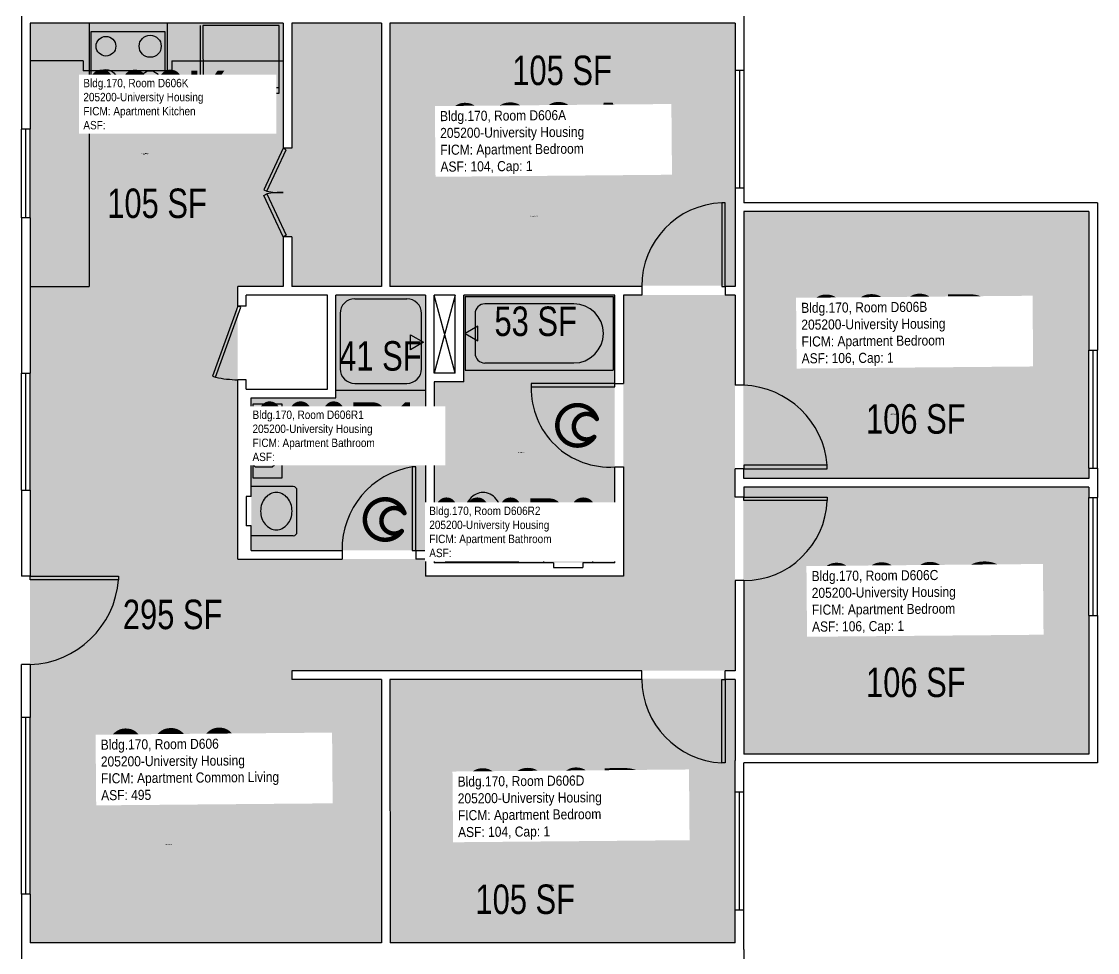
# Model space of a CAD drawing. Header units: inches. Extents: x -88 to 1916, y -52 to 2058.
# Drawn here: x 1429.6 to 1867.7, y 802.1 to 1181.2 of the extents above; entities that cross this region are included whole.
import ezdxf
from ezdxf.enums import TextEntityAlignment as Align

# ---------------------------------------------------------------- set-up
doc = ezdxf.new("R2010")
doc.units = ezdxf.units.IN
doc.header["$LTSCALE"] = 10
doc.header["$MEASUREMENT"] = 0
doc.layers.get('0').update_dxf_attribs({"linetype": 'CONTINUOUS'})
for name, color, linetype in [('A-DOOR', 2, 'CONTINUOUS'), ('A-FLOR', 3, 'CONTINUOUS'), ('A-GLAZ', 1, 'CONTINUOUS'), ('A-IDEN-ICON', 4, 'CONTINUOUS'), ('A-IDEN-RNUM', 7, 'CONTINUOUS'), ('A-IDEN-SNUM', 4, 'CONTINUOUS'), ('A-IDEN-VNUM', 4, 'CONTINUOUS'), ('A-WALL', 5, 'CONTINUOUS'), ('AREA-TEXT', 3, 'CONTINUOUS'), ('P-SANR-FIXT', 2, 'CONTINUOUS'), ('Rooms-Category-Color', 7, 'CONTINUOUS'), ('Rooms-College-Color', 7, 'CONTINUOUS'), ('Rooms-Department-Color', 7, 'CONTINUOUS'), ('Rooms-Division-Color', 7, 'CONTINUOUS'), ('Rooms-Information', 7, 'CONTINUOUS')]:
    doc.layers.add(name, color=color, linetype=linetype)
doc.styles.add('CP_AREA', font='arial.ttf', dxfattribs={"height": 15})
doc.styles.add('CP_ROOMSNUMBER', font='arial.ttf', dxfattribs={"height": 1})
doc.styles.add('CP_ROOMVNUMBER', font='arial.ttf', dxfattribs={"width": 0.85, "height": 0.075})

# ---------------------------------------------------------------- blocks, each defined once
blk = doc.blocks.new('CPBATH')
at = {"color": 0, "linetype": 'ByBlock', "const_width": 0.0127}
for points in [[(0.0571, 0.0168, 0.861492), (-0.0551, 0, 1)], [(0.0571, 0.0168, 0.729002), (-0.0084, -0.0042, 1)], [(-0.0551, 0, 0.726902), (0.0487, -0.0337, 1)], [(-0.0084, -0.0042, 0.609468), (0.0487, -0.0337, 1)]]:
    blk.add_lwpolyline(points, format="xyb", dxfattribs=at)
at = {"color": 0, "linetype": 'ByBlock', "const_width": 0.00637}
for points in [[(0.0544, 0.0152, 1), (0.0599, 0.0184, 1)], [(0.0459, -0.0353, 1), (0.0515, -0.0321, 1)]]:
    blk.add_lwpolyline(points, format="xyb", close=True, dxfattribs=at)

msp = doc.modelspace()

# ---------------------------------------------------------------- hatches: boundary and pattern name
at = {"layer": 'Rooms-Category-Color', "true_color": 0x728ef3}
for points in [[(1536.15, 1073.37), (1433.15, 1073.37), (1433.15, 1180.62), (1536.15, 1180.62), (1536.15, 1129.62), (1539.65, 1129.62), (1539.65, 1180.62), (1576.15, 1180.62), (1576.15, 1073.37), (1539.65, 1073.37), (1539.65, 1093.62), (1536.15, 1093.62)], [(1579.45, 1073.61), (1579.45, 1180.86), (1719.95, 1180.86), (1719.95, 1073.61)], [(1723.45, 995.36), (1723.45, 1104.11), (1863.95, 1104.12), (1863.95, 995.37)], [(1720.15, 1069.87), (1720.15, 916.87), (1539.65, 916.87), (1539.65, 913.37), (1576.15, 913.37), (1576.15, 806.12), (1433.15, 806.12), (1433.15, 1073.37), (1517.65, 1073.37), (1517.65, 962.37), (1594.15, 962.37), (1594.15, 955.37), (1674.65, 955.37), (1674.65, 1069.87)], [(1594.15, 965.87), (1594.15, 1069.87), (1557.65, 1069.87), (1557.65, 1028), (1523.15, 1028), (1523.15, 965.87)], [(1671.15, 1069.87), (1671.15, 960.87), (1597.65, 960.87), (1597.65, 1034.5), (1609.65, 1034.5), (1609.65, 1069.87)], [(1723.46, 883.11), (1723.45, 991.86), (1863.95, 991.87), (1863.96, 883.12)], [(1579.46, 806.36), (1579.46, 913.61), (1719.96, 913.61), (1719.96, 806.36)]]:
    msp.add_hatch(color=171, dxfattribs=at).paths.add_polyline_path(points)
at = {"layer": 'Rooms-College-Color', "true_color": 0xadadad}
for points in [[(1536.15, 1073.37), (1433.15, 1073.37), (1433.15, 1180.62), (1536.15, 1180.62), (1536.15, 1129.62), (1539.65, 1129.62), (1539.65, 1180.62), (1576.15, 1180.62), (1576.15, 1073.37), (1539.65, 1073.37), (1539.65, 1093.62), (1536.15, 1093.62)], [(1579.45, 1073.61), (1579.45, 1180.86), (1719.95, 1180.86), (1719.95, 1073.61)], [(1723.45, 995.36), (1723.45, 1104.11), (1863.95, 1104.12), (1863.95, 995.37)], [(1720.15, 1069.87), (1720.15, 916.87), (1539.65, 916.87), (1539.65, 913.37), (1576.15, 913.37), (1576.15, 806.12), (1433.15, 806.12), (1433.15, 1073.37), (1517.65, 1073.37), (1517.65, 962.37), (1594.15, 962.37), (1594.15, 955.37), (1674.65, 955.37), (1674.65, 1069.87)], [(1594.15, 965.87), (1594.15, 1069.87), (1557.65, 1069.87), (1557.65, 1028), (1523.15, 1028), (1523.15, 965.87)], [(1671.15, 1069.87), (1671.15, 960.87), (1597.65, 960.87), (1597.65, 1034.5), (1609.65, 1034.5), (1609.65, 1069.87)], [(1723.46, 883.11), (1723.45, 991.86), (1863.95, 991.87), (1863.96, 883.12)], [(1579.46, 806.36), (1579.46, 913.61), (1719.96, 913.61), (1719.96, 806.36)]]:
    msp.add_hatch(color=253, dxfattribs=at).paths.add_polyline_path(points)
at = {"layer": 'Rooms-Department-Color', "true_color": 0x604aed}
for points in [[(1536.15, 1073.37), (1433.15, 1073.37), (1433.15, 1180.62), (1536.15, 1180.62), (1536.15, 1129.62), (1539.65, 1129.62), (1539.65, 1180.62), (1576.15, 1180.62), (1576.15, 1073.37), (1539.65, 1073.37), (1539.65, 1093.62), (1536.15, 1093.62)], [(1579.45, 1073.61), (1579.45, 1180.86), (1719.95, 1180.86), (1719.95, 1073.61)], [(1723.45, 995.36), (1723.45, 1104.11), (1863.95, 1104.12), (1863.95, 995.37)], [(1720.15, 1069.87), (1720.15, 916.87), (1539.65, 916.87), (1539.65, 913.37), (1576.15, 913.37), (1576.15, 806.12), (1433.15, 806.12), (1433.15, 1073.37), (1517.65, 1073.37), (1517.65, 962.37), (1594.15, 962.37), (1594.15, 955.37), (1674.65, 955.37), (1674.65, 1069.87)], [(1594.15, 965.87), (1594.15, 1069.87), (1557.65, 1069.87), (1557.65, 1028), (1523.15, 1028), (1523.15, 965.87)], [(1671.15, 1069.87), (1671.15, 960.87), (1597.65, 960.87), (1597.65, 1034.5), (1609.65, 1034.5), (1609.65, 1069.87)], [(1723.46, 883.11), (1723.45, 991.86), (1863.95, 991.87), (1863.96, 883.12)], [(1579.46, 806.36), (1579.46, 913.61), (1719.96, 913.61), (1719.96, 806.36)]]:
    msp.add_hatch(color=173, dxfattribs=at).paths.add_polyline_path(points)
at = {"layer": 'Rooms-Division-Color', "true_color": 0x604aed}
for points in [[(1536.15, 1073.37), (1433.15, 1073.37), (1433.15, 1180.62), (1536.15, 1180.62), (1536.15, 1129.62), (1539.65, 1129.62), (1539.65, 1180.62), (1576.15, 1180.62), (1576.15, 1073.37), (1539.65, 1073.37), (1539.65, 1093.62), (1536.15, 1093.62)], [(1579.45, 1073.61), (1579.45, 1180.86), (1719.95, 1180.86), (1719.95, 1073.61)], [(1723.45, 995.36), (1723.45, 1104.11), (1863.95, 1104.12), (1863.95, 995.37)], [(1720.15, 1069.87), (1720.15, 916.87), (1539.65, 916.87), (1539.65, 913.37), (1576.15, 913.37), (1576.15, 806.12), (1433.15, 806.12), (1433.15, 1073.37), (1517.65, 1073.37), (1517.65, 962.37), (1594.15, 962.37), (1594.15, 955.37), (1674.65, 955.37), (1674.65, 1069.87)], [(1594.15, 965.87), (1594.15, 1069.87), (1557.65, 1069.87), (1557.65, 1028), (1523.15, 1028), (1523.15, 965.87)], [(1671.15, 1069.87), (1671.15, 960.87), (1597.65, 960.87), (1597.65, 1034.5), (1609.65, 1034.5), (1609.65, 1069.87)], [(1723.46, 883.11), (1723.45, 991.86), (1863.95, 991.87), (1863.96, 883.12)], [(1579.46, 806.36), (1579.46, 913.61), (1719.96, 913.61), (1719.96, 806.36)]]:
    msp.add_hatch(color=173, dxfattribs=at).paths.add_polyline_path(points)

# ---------------------------------------------------------------- linework, layer by layer
at = {"layer": 'A-DOOR'}
for p, q in [((1536.15, 1129.55), (1528.27, 1112.71)), ((1529.55, 1112.11), (1537.43, 1128.95)), ((1537.43, 1128.95), (1536.15, 1129.55)), ((1528.27, 1112.71), (1529.55, 1112.11)), ((1528.27, 1110.4), (1529.55, 1111)), ((1536.15, 1093.55), (1528.27, 1110.4)), ((1529.55, 1111), (1537.43, 1094.15)), ((1714.73, 1107.3), (1714.73, 1073.3)), ((1716.15, 1107.3), (1714.73, 1107.3)), ((1716.15, 1073.3), (1716.15, 1107.3)), ((1537.43, 1094.15), (1536.15, 1093.55)), ((1714.73, 1073.3), (1716.15, 1073.3)), ((1517.65, 1065.3), (1507.35, 1036.82)), ((1508.68, 1036.34), (1518.98, 1064.82)), ((1518.98, 1064.82), (1517.65, 1065.3)), ((1507.35, 1036.82), (1508.68, 1036.34)), ((1637.15, 1033.8), (1637.15, 1032.39)), ((1671.15, 1033.8), (1637.15, 1033.8)), ((1671.15, 1032.39), (1671.15, 1033.8)), ((1637.15, 1032.39), (1671.15, 1032.39)), ((1588.74, 999.8), (1588.74, 965.8)), ((1590.15, 999.8), (1588.74, 999.8)), ((1590.15, 965.8), (1590.15, 999.8)), ((1757.65, 1000.47), (1723.65, 1000.47)), ((1723.65, 1000.47), (1723.65, 999.05)), ((1723.65, 999.05), (1757.65, 999.06)), ((1757.65, 999.06), (1757.65, 1000.47)), ((1723.65, 987.55), (1757.65, 987.56)), ((1723.65, 986.14), (1723.65, 987.55)), ((1757.65, 986.14), (1723.65, 986.14)), ((1757.65, 987.56), (1757.65, 986.14)), ((1588.74, 965.8), (1590.15, 965.8)), ((1433.15, 955.3), (1469.15, 955.3)), ((1433.15, 953.88), (1433.15, 955.3)), ((1469.15, 955.3), (1469.15, 953.88)), ((1469.15, 953.88), (1433.15, 953.88)), ((1714.74, 879.3), (1714.74, 913.3)), ((1714.74, 913.3), (1716.15, 913.3)), ((1716.15, 913.3), (1716.16, 879.3)), ((1716.16, 879.3), (1714.74, 879.3))]:
    msp.add_line(p, q, dxfattribs=at)
for centre, radius, start, end in [((1534.98, 1137.23), 25.7, 257.7961, 272.6014), ((1534.99, 1085.88), 25.7, 87.4007, 102.2059), ((1715.92, 1073.56), 33.77, 92.006, 180.4338), ((1518.58, 1081.84), 46.56, 257.7313, 268.8644), ((1669.03, 1031.62), 31.88, 178.618, 273.8219), ((1722.33, 997.65), 35.43, 4.5734, 87.8665), ((1594, 966.36), 33.85, 98.9497, 180.9458), ((1723.7, 987.53), 33.98, 269.9183, 357.646), ((1431.68, 956.87), 37.6, 272.2533, 355.4491), ((1716.53, 913.64), 34.38, 180.5595, 267.0048)]:
    msp.add_arc(centre, radius, start, end, dxfattribs=at)
at = {"layer": 'A-FLOR'}
for p, q in [((1606.15, 1069.81), (1597.65, 1037.93)), ((1606.15, 1037.93), (1597.65, 1069.8))]:
    msp.add_line(p, q, dxfattribs=at)
at = {"layer": 'A-GLAZ'}
for p, q in [((1720.15, 1161.3), (1720.15, 1113.3)), ((1721.9, 1161.3), (1721.9, 1113.3)), ((1723.65, 1161.3), (1723.65, 1113.3)), ((1429.65, 1101.3), (1429.65, 1137.3)), ((1431.4, 1101.3), (1431.4, 1137.3)), ((1433.15, 1101.3), (1433.15, 1137.3)), ((1864.15, 999.31), (1864.15, 1047.31)), ((1865.9, 999.31), (1865.9, 1047.31)), ((1867.65, 999.31), (1867.65, 1047.31)), ((1429.65, 990.3), (1429.65, 1038.05)), ((1431.4, 990.3), (1431.4, 1038.05)), ((1433.15, 990.3), (1433.15, 1038.05)), ((1864.15, 939.31), (1864.15, 987.31)), ((1865.9, 939.31), (1865.9, 987.31)), ((1867.65, 939.31), (1867.65, 987.31)), ((1429.66, 825.8), (1429.65, 897.8)), ((1431.41, 825.8), (1431.4, 897.8)), ((1433.16, 825.8), (1433.15, 897.8)), ((1720.16, 819.3), (1720.16, 867.3)), ((1721.91, 819.3), (1721.91, 867.3)), ((1723.66, 819.3), (1723.66, 867.3))]:
    msp.add_line(p, q, dxfattribs=at)
at = {"layer": 'A-WALL'}
for p, q in [((1429.65, 1183.3), (1429.65, 1137.3)), ((1723.65, 1183.31), (1723.65, 1161.3)), ((1536.15, 1180.55), (1433.15, 1180.55)), ((1433.15, 1180.55), (1433.15, 1137.3)), ((1536.15, 1180.55), (1536.15, 1129.55)), ((1576.15, 1180.55), (1539.65, 1180.55)), ((1539.65, 1180.55), (1539.65, 1129.55)), ((1576.15, 1180.55), (1576.15, 1073.3)), ((1720.15, 1180.55), (1579.65, 1180.55)), ((1579.65, 1180.55), (1579.65, 1073.3)), ((1720.15, 1180.55), (1720.15, 1161.3)), ((1723.65, 1161.3), (1720.15, 1161.3)), ((1433.15, 1137.3), (1429.65, 1137.3)), ((1539.65, 1129.55), (1536.15, 1129.55)), ((1723.65, 1113.3), (1720.15, 1113.3)), ((1720.15, 1113.3), (1720.15, 1108.3)), ((1723.65, 1113.3), (1723.65, 1107.31)), ((1720.15, 1108.3), (1720.15, 1073.3)), ((1867.65, 1107.31), (1723.65, 1107.31)), ((1864.15, 1103.81), (1723.65, 1103.81)), ((1723.65, 1103.81), (1723.65, 1033.05)), ((1864.15, 1103.81), (1864.15, 1047.31)), ((1867.65, 1107.31), (1867.65, 1047.31)), ((1433.15, 1101.3), (1429.65, 1101.3)), ((1429.65, 1101.3), (1429.65, 1038.05)), ((1433.15, 1101.3), (1433.15, 1073.3)), ((1539.65, 1093.55), (1536.15, 1093.55)), ((1536.15, 1093.55), (1536.15, 1073.3)), ((1539.65, 1093.55), (1539.65, 1073.3)), ((1433.15, 1073.3), (1433.15, 1038.05)), ((1517.65, 1065.3), (1517.65, 1073.3)), ((1536.15, 1073.3), (1517.65, 1073.3)), ((1576.15, 1073.3), (1539.65, 1073.3)), ((1682.15, 1073.3), (1579.65, 1073.3)), ((1682.15, 1073.3), (1682.15, 1069.8)), ((1716.15, 1073.3), (1716.15, 1069.8)), ((1720.15, 1073.3), (1716.15, 1073.3)), ((1521.15, 1065.3), (1521.15, 1069.8)), ((1554.15, 1069.8), (1521.15, 1069.8)), ((1554.15, 1031.43), (1554.15, 1069.8)), ((1557.65, 1027.93), (1557.65, 1069.8)), ((1594.15, 1069.8), (1557.65, 1069.8)), ((1594.15, 1069.8), (1594.15, 965.8)), ((1597.65, 1037.93), (1597.65, 1069.8)), ((1606.15, 1069.8), (1597.65, 1069.8)), ((1606.15, 1037.93), (1606.15, 1069.8)), ((1609.65, 1034.43), (1609.65, 1069.8)), ((1671.15, 1069.8), (1609.65, 1069.8)), ((1671.15, 1033.8), (1671.15, 1069.8)), ((1674.65, 1069.8), (1674.65, 1033.8)), ((1682.15, 1069.8), (1674.65, 1069.8)), ((1720.15, 1069.8), (1716.15, 1069.8)), ((1720.15, 1069.8), (1720.15, 1033.05)), ((1521.15, 1065.3), (1517.65, 1065.3)), ((1864.15, 1047.31), (1867.65, 1047.31)), ((1429.65, 1038.05), (1433.15, 1038.05)), ((1517.65, 962.3), (1517.65, 1035.3)), ((1521.15, 1035.3), (1517.65, 1035.3)), ((1521.15, 1031.43), (1521.15, 1035.3)), ((1606.15, 1037.93), (1597.65, 1037.93)), ((1609.65, 1034.43), (1597.65, 1034.43)), ((1597.65, 1034.43), (1597.65, 960.8)), ((1671.15, 1033.8), (1674.65, 1033.8)), ((1521.15, 1031.43), (1554.15, 1031.43)), ((1723.65, 1033.05), (1720.15, 1033.05)), ((1523.15, 987.8), (1523.15, 1027.93)), ((1523.15, 1027.93), (1557.65, 1027.93)), ((1671.15, 999.8), (1674.65, 999.8)), ((1671.15, 960.8), (1671.15, 999.8)), ((1674.65, 999.8), (1674.65, 955.3)), ((1723.65, 999.05), (1720.15, 999.05)), ((1720.15, 987.55), (1720.15, 999.05)), ((1723.65, 995.06), (1723.65, 999.05)), ((1864.15, 999.31), (1864.15, 995.06)), ((1864.15, 999.31), (1867.65, 999.31)), ((1867.65, 999.31), (1867.65, 987.31)), ((1864.15, 995.06), (1723.65, 995.06)), ((1429.65, 990.3), (1433.15, 990.3)), ((1429.65, 990.3), (1429.65, 955.3)), ((1433.15, 990.3), (1433.15, 955.3)), ((1723.65, 991.56), (1723.65, 987.55)), ((1864.15, 991.56), (1723.65, 991.56)), ((1864.15, 991.56), (1864.15, 987.31)), ((1521.15, 987.8), (1521.15, 975.8)), ((1523.15, 987.8), (1521.15, 987.8)), ((1723.65, 987.55), (1720.15, 987.55)), ((1864.15, 987.31), (1867.65, 987.31)), ((1523.15, 975.8), (1521.15, 975.8)), ((1523.15, 965.8), (1523.15, 975.8)), ((1523.15, 965.8), (1560.15, 965.8)), ((1560.15, 965.8), (1560.15, 962.3)), ((1590.15, 965.8), (1590.15, 962.3)), ((1590.15, 965.8), (1594.15, 965.8)), ((1517.65, 962.3), (1560.15, 962.3)), ((1594.15, 962.3), (1590.15, 962.3)), ((1594.15, 962.3), (1594.15, 955.3)), ((1646.15, 960.8), (1597.65, 960.8)), ((1646.15, 960.8), (1646.15, 958.8)), ((1671.15, 960.8), (1658.15, 960.8)), ((1658.15, 960.8), (1658.15, 958.8)), ((1433.15, 955.3), (1429.65, 955.3)), ((1674.65, 955.3), (1594.15, 955.3)), ((1646.15, 958.8), (1658.15, 958.8)), ((1723.65, 953.55), (1720.15, 953.55)), ((1720.15, 953.55), (1720.15, 916.8)), ((1723.65, 953.55), (1723.66, 882.81)), ((1864.15, 939.31), (1864.16, 882.81)), ((1864.15, 939.31), (1867.65, 939.31)), ((1867.65, 939.31), (1867.66, 879.31)), ((1429.65, 897.8), (1429.65, 919.3)), ((1433.15, 919.3), (1429.65, 919.3)), ((1433.15, 919.3), (1433.15, 897.8)), ((1539.65, 916.8), (1539.65, 913.3)), ((1682.15, 916.8), (1539.65, 916.8)), ((1682.15, 913.3), (1682.15, 916.8)), ((1720.15, 916.8), (1716.15, 916.8)), ((1716.15, 913.3), (1716.15, 916.8)), ((1576.15, 913.3), (1539.65, 913.3)), ((1576.15, 913.3), (1576.16, 806.05)), ((1579.65, 913.3), (1579.66, 806.05)), ((1682.15, 913.3), (1579.65, 913.3)), ((1720.15, 913.3), (1716.15, 913.3)), ((1720.15, 913.3), (1720.16, 880.3)), ((1433.15, 897.8), (1429.65, 897.8)), ((1864.16, 882.81), (1723.66, 882.81)), ((1720.16, 867.3), (1720.16, 880.3)), ((1723.66, 867.3), (1723.66, 879.31)), ((1867.66, 879.31), (1723.66, 879.31)), ((1723.66, 867.3), (1720.16, 867.3)), ((1429.66, 825.8), (1429.66, 803.3)), ((1433.16, 825.8), (1429.66, 825.8)), ((1433.16, 825.8), (1433.16, 806.05)), ((1723.66, 819.3), (1720.16, 819.3)), ((1720.16, 806.05), (1720.16, 819.3)), ((1723.66, 803.31), (1723.66, 819.3)), ((1576.16, 806.05), (1433.16, 806.05)), ((1720.16, 806.05), (1579.66, 806.05)), ((1429.66, 803.3), (1429.66, 757.3)), ((1723.66, 803.31), (1723.66, 787.31))]:
    msp.add_line(p, q, dxfattribs=at)
at = {"layer": 'P-SANR-FIXT'}
for p, q in [((1457.15, 1180.55), (1457.15, 1073.3)), ((1489.02, 1155.55), (1489.02, 1180.55)), ((1502.53, 1155.55), (1502.52, 1179.55)), ((1503.52, 1179.55), (1503.53, 1152.05)), ((1534.52, 1179.55), (1503.52, 1179.55)), ((1534.53, 1152.05), (1534.52, 1179.55)), ((1458.02, 1151.14), (1458.02, 1177.14)), ((1458.02, 1177.14), (1488.02, 1177.14)), ((1488.02, 1177.14), (1488.02, 1151.14)), ((1454.78, 1165.13), (1433.15, 1165.13)), ((1454.78, 1165.13), (1454.78, 1161.13)), ((1490.78, 1165.14), (1490.78, 1161.14)), ((1490.78, 1165.14), (1536.15, 1165.14)), ((1490.78, 1161.14), (1454.78, 1161.13)), ((1502.53, 1155.55), (1489.02, 1155.55)), ((1503.53, 1154.3), (1534.53, 1154.3)), ((1503.53, 1152.05), (1534.53, 1152.05)), ((1488.02, 1151.14), (1458.02, 1151.14)), ((1433.15, 1073.3), (1457.15, 1073.3)), ((1610.28, 1069.18), (1610.28, 1039.18)), ((1610.28, 1069.18), (1670.53, 1069.18)), ((1670.53, 1069.18), (1670.53, 1039.18)), ((1565.32, 1068.3), (1586.49, 1068.3)), ((1654.46, 1066.23), (1618.31, 1066.23)), ((1559.32, 1062.3), (1559.32, 1039.8)), ((1592.49, 1039.8), (1592.49, 1062.3)), ((1614.29, 1062.21), (1614.29, 1046.14)), ((1615.47, 1057.18), (1610.28, 1054.18)), ((1615.47, 1051.18), (1615.47, 1057.18)), ((1588.06, 1053.55), (1593.26, 1050.55)), ((1588.06, 1047.55), (1588.06, 1053.55)), ((1610.28, 1054.18), (1615.47, 1051.18)), ((1593.26, 1050.55), (1588.06, 1047.55)), ((1610.28, 1039.18), (1670.53, 1039.18)), ((1618.31, 1042.13), (1654.46, 1042.13)), ((1565.32, 1033.8), (1586.49, 1033.8)), ((1594.15, 1030.93), (1557.65, 1030.93)), ((1523.75, 1025.3), (1523.75, 995.3)), ((1535.75, 1025.3), (1523.75, 1025.3)), ((1535.75, 995.3), (1535.75, 1025.3)), ((1524.75, 1020.8), (1523.75, 1019.8)), ((1531.75, 1020.8), (1524.75, 1020.8)), ((1532.75, 1019.8), (1531.75, 1020.8)), ((1523.75, 1019.8), (1523.75, 1000.8)), ((1531.77, 1012.86), (1532.75, 1016.3)), ((1532.75, 1016.3), (1532.75, 1019.8)), ((1531.75, 1007.8), (1531.75, 1012.74)), ((1532.75, 1004.3), (1531.75, 1007.8)), ((1532.75, 1000.97), (1532.75, 1004.3)), ((1523.75, 1000.8), (1524.75, 999.8)), ((1524.75, 999.8), (1531.75, 999.8)), ((1531.75, 999.8), (1532.63, 1000.68)), ((1523.75, 995.3), (1535.75, 995.3)), ((1540.28, 991.8), (1523.15, 991.8)), ((1541.78, 973.3), (1541.78, 990.3)), ((1642.15, 977.93), (1642.15, 960.8)), ((1660.65, 979.43), (1643.65, 979.43)), ((1662.15, 977.93), (1662.15, 960.8)), ((1632.15, 973.43), (1602.15, 973.43)), ((1602.15, 973.43), (1602.15, 961.43)), ((1632.15, 961.43), (1632.15, 973.43)), ((1540.28, 971.8), (1523.15, 971.8)), ((1607.03, 969.25), (1607.03, 962.43)), ((1608.03, 970.43), (1607.15, 969.55)), ((1611.53, 970.43), (1608.03, 970.43)), ((1614.97, 969.44), (1611.53, 970.43)), ((1619.97, 969.43), (1615.09, 969.43)), ((1623.53, 970.43), (1620.08, 969.44)), ((1626.86, 970.43), (1623.53, 970.43)), ((1628.03, 969.43), (1627.15, 970.31)), ((1628.03, 962.43), (1628.03, 969.43)), ((1602.15, 961.43), (1632.15, 961.43)), ((1607.03, 962.43), (1608.03, 961.43)), ((1608.03, 961.43), (1627.03, 961.43)), ((1627.03, 961.43), (1628.03, 962.43))]:
    msp.add_line(p, q, dxfattribs=at)
for centre, radius in [((1464.02, 1171.14), 4), ((1482.02, 1171.14), 4.5), ((1464.02, 1157.14), 4.5), ((1482.02, 1157.14), 4)]:
    msp.add_circle(centre, radius, dxfattribs=at)
for centre, radius, start, end in [((1565.32, 1062.3), 6, 90.001, 180.001), ((1586.49, 1062.3), 6, 0.001, 90.001), ((1618.31, 1062.21), 4.02, 90.001, 180.001), ((1654.46, 1054.18), 12.05, 270.001, 90.001), ((1618.31, 1046.14), 4.02, 180.001, 270.001), ((1565.32, 1039.8), 6, 180.001, 270.001), ((1586.49, 1039.8), 6, 270.001, 0.001), ((1541.92, 1008.48), 9.33, 108.8364, 129.4735), ((1542.52, 1006.72), 11.18, 90.001, 108.8364), ((1543.08, 1009.37), 8.55, 71.1657, 93.7765), ((1542.54, 1007.77), 10.24, 50.5286, 71.1657), ((1532.17, 1012.74), 0.418, 164.0556, 180.001), ((1539.59, 1010.3), 6.3, 153.2998, 180.001), ((1541, 1009.59), 7.89, 129.4735, 153.2998), ((1544.03, 1009.59), 7.89, 26.7022, 50.5286), ((1545.45, 1010.3), 6.3, 0.001, 26.7022), ((1539.59, 1010.3), 6.3, 180.001, 206.7022), ((1541, 1011.01), 7.89, 206.7022, 230.5286), ((1544.03, 1011.01), 7.89, 309.4735, 333.2998), ((1545.45, 1010.3), 6.3, 333.2998, 0.001), ((1541.92, 1012.13), 9.33, 230.5286, 251.1657), ((1542.52, 1013.88), 11.18, 251.1657, 270.001), ((1542.52, 1013.88), 11.18, 270.001, 288.8364), ((1543.12, 1012.13), 9.33, 288.8364, 309.4735), ((1532.33, 1000.97), 0.418, 315.001, 0.001), ((1540.28, 990.3), 1.5, 0.001, 90.001), ((1534.71, 982.25), 7.65, 139.9001, 160.7717), ((1533.9, 982.93), 6.59, 116.1926, 139.9001), ((1533.38, 983.98), 5.42, 90.001, 116.1926), ((1533.38, 983.98), 5.42, 63.8095, 90.001), ((1532.86, 982.93), 6.59, 40.1019, 63.8095), ((1532.05, 982.25), 7.65, 19.2304, 40.1019), ((1620.06, 980.21), 10.24, 140.5286, 161.1657), ((1618.24, 981.71), 7.89, 116.7022, 140.5286), ((1617.53, 983.12), 6.3, 90.001, 116.7022), ((1617.53, 983.12), 6.3, 63.2998, 90.001), ((1616.82, 981.71), 7.89, 39.4735, 63.2998), ((1615.7, 980.79), 9.33, 18.8364, 39.4735), ((1535.98, 981.8), 9, 160.7717, 180.001), ((1535.98, 981.8), 9, 180.001, 199.2304), ((1530.78, 981.8), 9, 0.001, 19.2304), ((1530.78, 981.8), 9, 340.7717, 0.001), ((1618.46, 980.76), 8.55, 161.1657, 183.7765), ((1613.95, 980.19), 11.18, 0.001, 18.8364), ((1534.71, 981.36), 7.65, 199.2304, 220.1019), ((1532.05, 981.36), 7.65, 319.9001, 340.7717), ((1621.11, 980.19), 11.18, 180.001, 198.8364), ((1613.95, 980.19), 11.18, 341.1657, 0.001), ((1643.65, 977.93), 1.5, 90.001, 180.001), ((1651.71, 969.7), 7.65, 109.2304, 130.1019), ((1652.15, 968.43), 9, 90.001, 109.2304), ((1652.15, 968.43), 9, 70.7717, 90.001), ((1652.6, 969.7), 7.65, 49.9001, 70.7717), ((1660.65, 977.93), 1.5, 0.001, 90.001), ((1533.9, 980.68), 6.59, 220.1019, 243.8095), ((1533.38, 979.62), 5.42, 243.8095, 270.001), ((1533.38, 979.62), 5.42, 270.001, 296.1926), ((1532.86, 980.68), 6.59, 296.1926, 319.9001), ((1540.28, 973.3), 1.5, 270.001, 0.001), ((1619.35, 979.6), 9.33, 198.8364, 219.4735), ((1618.24, 978.68), 7.89, 219.4735, 243.2998), ((1616.82, 978.68), 7.89, 296.7022, 320.5286), ((1615.7, 979.6), 9.33, 320.5286, 341.1657), ((1649.97, 971.03), 5.42, 153.8095, 180.001), ((1651.03, 970.51), 6.59, 130.1019, 153.8095), ((1653.28, 970.51), 6.59, 26.1926, 49.9001), ((1654.33, 971.03), 5.42, 0.001, 26.1926), ((1607.45, 969.25), 0.418, 135.001, 180.001), ((1617.53, 977.26), 6.3, 243.2998, 270.001), ((1615.09, 969.85), 0.418, 254.0556, 270.001), ((1617.53, 977.26), 6.3, 270.001, 296.7022), ((1619.97, 969.85), 0.418, 270.001, 285.9464), ((1626.86, 970.01), 0.418, 45.001, 90.001), ((1649.97, 971.03), 5.42, 180.001, 206.1926), ((1651.03, 971.55), 6.59, 206.1926, 229.9001), ((1653.28, 971.55), 6.59, 310.1019, 333.8095), ((1654.33, 971.03), 5.42, 333.8095, 0.001), ((1651.71, 972.36), 7.65, 229.9001, 250.7717), ((1652.15, 973.63), 9, 250.7717, 270.001), ((1652.15, 973.63), 9, 270.001, 289.2304), ((1652.6, 972.36), 7.65, 289.2304, 310.1019)]:
    msp.add_arc(centre, radius, start, end, dxfattribs=at)

# ---------------------------------------------------------------- block references
at = {"layer": 'A-IDEN-ICON', "xscale": 144.0000000054818, "yscale": 144.0000000054818, "zscale": 144.0000000054818, "rotation": 1.252884216708593}
for p in [(1655.68, 1016.73), (1577.35, 978.39)]:
    msp.add_blockref('CPBATH', p, dxfattribs=at)

# ---------------------------------------------------------------- texts
at = {"layer": 'A-IDEN-RNUM', "style": 'CP_ROOMSNUMBER'}
for s, rotation, p in [('0606-K0', 358.9, (1478.95, 1126.81)), ('0606-A0', 0.5003, (1636.85, 1101.75)), ('0606-B0', 0.5331, (1783.33, 1021.07)), ('0606-R1', 358.9, (1563.09, 1010.37)), ('0606-R2', 358.9, (1631.68, 1005.5)), ('0606-C0', 0.5003, (1789.6, 912.25)), ('0606-00', 0.5331, (1488.2, 845.92)), ('0606-D0', 0.5331, (1643.28, 829.33))]:
    msp.add_text(s, height=0.36, rotation=rotation, dxfattribs=at).set_placement(p)
at = {"layer": 'A-IDEN-SNUM', "style": 'CP_ROOMSNUMBER'}
for s, rotation, p in [('1700D606K0', 358.9, (1478.57, 1127.3)), ('1700D606A0', 0.5003, (1636.85, 1101.75)), ('1700D606B0', 0.5331, (1783.33, 1021.07)), ('1700D606R1', 358.9, (1563.09, 1010.37)), ('1700D606R2', 358.9, (1631.68, 1005.5)), ('1700D606C0', 0.5003, (1789.6, 912.25)), ('1700D60600', 0.5331, (1488.2, 845.92)), ('1700D606D0', 0.5331, (1643.28, 829.33))]:
    msp.add_text(s, height=0.36, rotation=rotation, dxfattribs=at).set_placement(p)
at = {"layer": 'A-IDEN-VNUM', "style": 'CP_ROOMVNUMBER'}
for s, width, p in [('606K', 0.75, (1454.82, 1137.22, 0)), ('606R1', 0.7, (1523.68, 1002.14)), ('606R2', 0.7, (1595.64, 963.02))]:
    msp.add_text(s, height=24, dxfattribs=dict(at, width=width)).set_placement(p)
at = {"layer": 'A-IDEN-VNUM', "style": 'CP_ROOMVNUMBER', "width": 0.85}
for s, rotation, p in [('606A', 0.5044, (1600.23, 1118.78)), ('606B', 0.5003, (1747.25, 1040.71)), ('606C', 0.5003, (1751.48, 931.48)), ('606', 0.5003, (1462.09, 864)), ('606D', 0.5003, (1607.39, 847.8))]:
    msp.add_text(s, height=28.8, rotation=rotation, dxfattribs=at).set_placement(p)
at = {"layer": 'AREA-TEXT', "style": 'CP_AREA', "width": 0.75}
for s, p in [('105 SF', (1649.7, 1161.3)), ('105 SF', (1484.82, 1107.17)), ('53 SF', (1638.95, 1059.12)), ('41 SF', (1575.73, 1045.02)), ('106 SF', (1793.7, 1019.36)), ('295 SF', (1491.17, 939.75)), ('106 SF', (1793.71, 912.1)), ('105 SF', (1634.7, 823.76))]:
    msp.add_text(s, height=12, dxfattribs=at).set_placement(p, align=Align.MIDDLE_CENTER)

# ---------------------------------------------------------------- next in the draw order: texts
at = {"layer": 'Rooms-Information', "char_height": 3.4286, "width": 76.8, "attachment_point": 7, "style": 'CP_ROOMVNUMBER', "bg_fill": 3, "box_fill_scale": 1.5, "bg_fill_color": 256, "bg_fill_true_color": 13158600, "bg_fill_transparency": 0}
for s, insert in [('Bldg.170, Room D606K^M^J205200-University Housing^M^JFICM: Apartment Kitchen^M^JASF: ', (1454.82, 1137.22, 0)), ('Bldg.170, Room D606R1^M^J205200-University Housing^M^JFICM: Apartment Bathroom^M^JASF: ', (1523.68, 1002.14)), ('Bldg.170, Room D606R2^M^J205200-University Housing^M^JFICM: Apartment Bathroom^M^JASF: ', (1595.64, 963.02))]:
    msp.add_mtext(s, dxfattribs=dict(at, insert=insert))
at = {"layer": 'Rooms-Information', "char_height": 4.1143, "width": 92.16, "attachment_point": 7, "style": 'CP_ROOMVNUMBER', "bg_fill": 3, "box_fill_scale": 1.5, "bg_fill_color": 256, "bg_fill_true_color": 13158600, "bg_fill_transparency": 0}
for s, insert, rotation in [('Bldg.170, Room D606A^M^J205200-University Housing^M^JFICM: Apartment Bedroom^M^JASF: 104, Cap: 1', (1600.23, 1118.78), 0.5044), ('Bldg.170, Room D606B^M^J205200-University Housing^M^JFICM: Apartment Bedroom^M^JASF: 106, Cap: 1', (1747.25, 1040.71), 0.5003), ('Bldg.170, Room D606C^M^J205200-University Housing^M^JFICM: Apartment Bedroom^M^JASF: 106, Cap: 1', (1751.48, 931.48), 0.5003), ('Bldg.170, Room D606^M^J205200-University Housing^M^JFICM: Apartment Common Living^M^JASF: 495', (1462.09, 864), 0.5003), ('Bldg.170, Room D606D^M^J205200-University Housing^M^JFICM: Apartment Bedroom^M^JASF: 104, Cap: 1', (1607.39, 847.8), 0.5003)]:
    msp.add_mtext(s, dxfattribs=dict(at, insert=insert, rotation=rotation))

doc.saveas('drawing.dxf')
